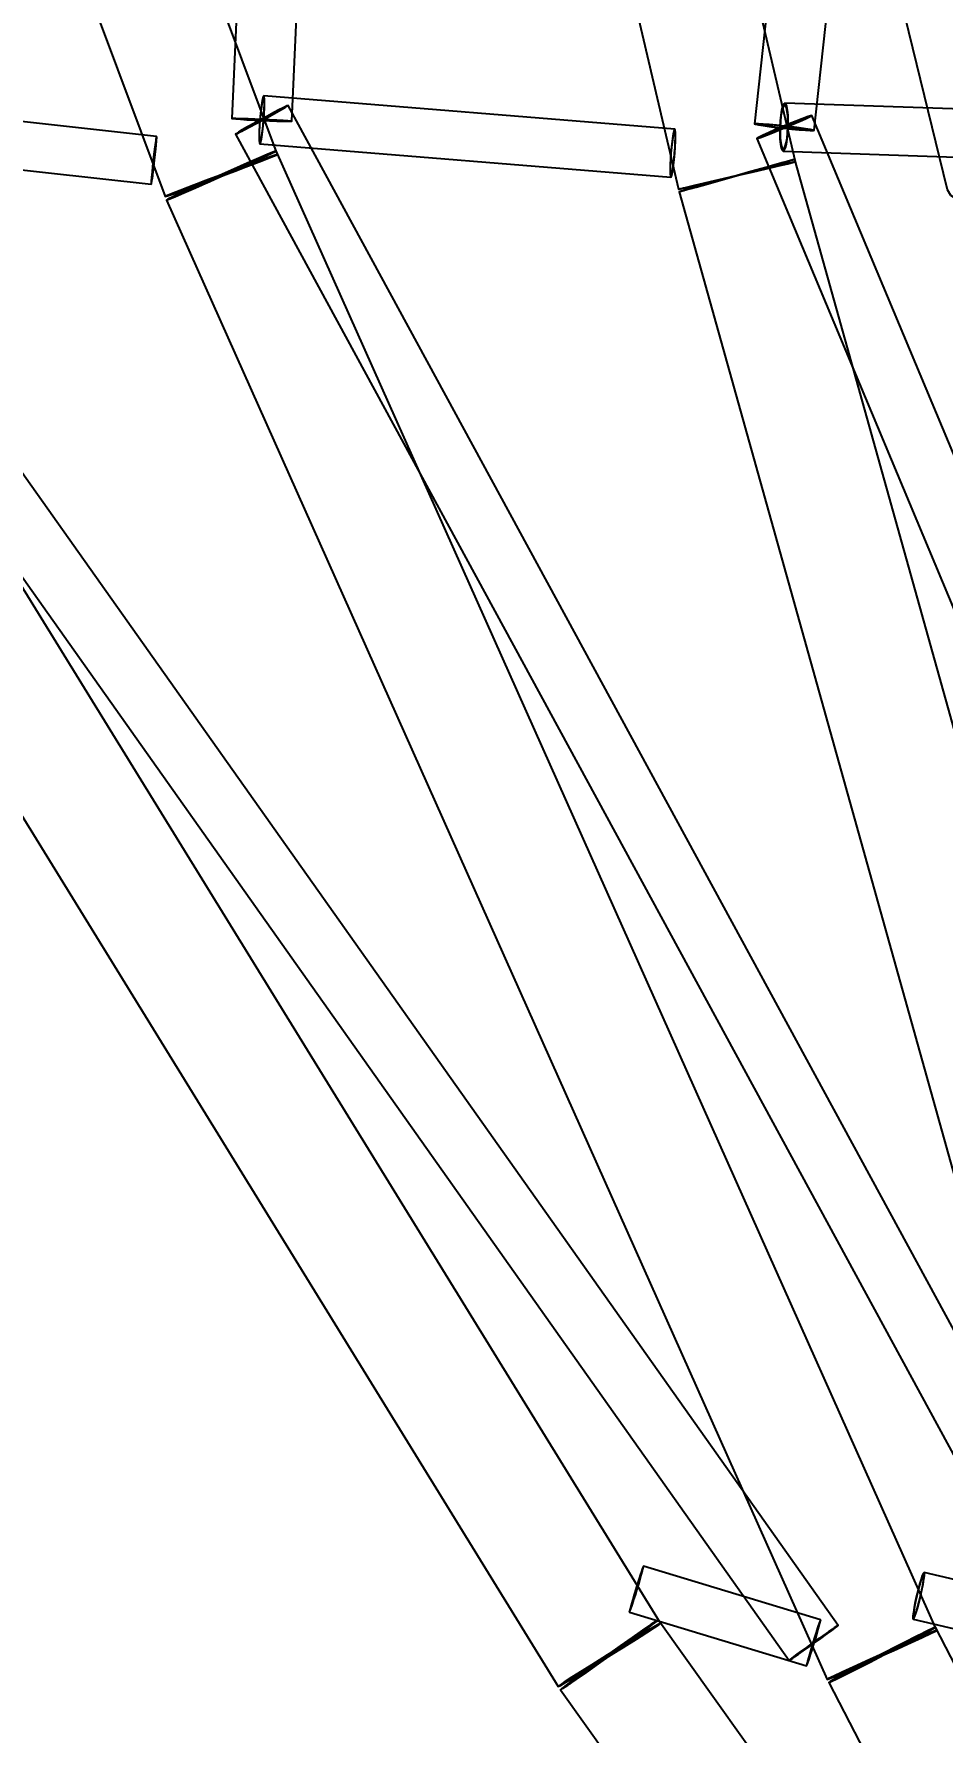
# Model space of a CAD drawing. Header units: millimetres. Extents: x -123812 to 252100, y -3000 to 639000.
# Drawn here: x 15087 to 22766, y 11848 to 26196 of the extents above; entities that cross this region are included whole.
import ezdxf

# ---------------------------------------------------------------- set-up
doc = ezdxf.new("R2010")
doc.units = ezdxf.units.MM
doc.layers.add('D-STR-DIM', color=7, linetype='Continuous', lineweight=13)
doc.layers.add('D-STR-STRC', color=7, linetype='Continuous', lineweight=25)
doc.styles.add('OpenSansCondensed-Light', font='OpenSansCondensed-Light.ttf')
doc.styles.add('TOWER_UNICODE', font='Arial Unicode.ttf')
doc.dimstyles.new('EZDXF', dxfattribs={"dimtxt": 0.25, "dimasz": 0.175, "dimexe": 0.375, "dimexo": 0.125, "dimgap": 0.1, "dimtad": 1, "dimlfac": 100, "dimzin": 12, "dimdsep": 46, "dimtxsty": 'OpenSansCondensed-Light', "dimblk": 'ARCHTICK', "dimcen": 2.5, "dimazin": 3, "dimtfac": 0.5, "dimtmove": 2, "dimatfit": 3})

# ---------------------------------------------------------------- blocks, each defined once
blk = doc.blocks.new('_ARCHTICK')
at = {"color": 0, "linetype": 'BYBLOCK', "const_width": 0.15}
blk.add_lwpolyline([(-0.5, -0.5), (0.5, 0.5)], dxfattribs=at)

msp = doc.modelspace()

# ---------------------------------------------------------------- linework, layer by layer
at = {"layer": 'D-STR-STRC'}
for points in [[(22533.8, 37827.6), (21178.7, 25437.6), (21187.3, 25434), (21212.5, 25428.7), (21252.6, 25422.1), (21304.9, 25414.7), (21365.8, 25407), (21431.2, 25399.5), (21496.5, 25392.7), (21557.4, 25387.1), (21609.7, 25383.1), (21649.8, 25380.9), (21675.1, 25380.7), (21683.7, 25382.5), (23038.8, 37772.4)], [(11512.6, 37321.7), (16195.3, 24821.7), (16215.5, 24827.8), (16266.7, 24845.6), (16345.4, 24873.9), (16446.4, 24910.9), (16562.6, 24953.9), (16686.2, 25000), (16808.7, 25046.1), (16921.8, 25089.1), (17017.9, 25126.1), (17090.2, 25154.4), (17134, 25172.2), (17146.2, 25178.3), (12463.6, 37678.3)], [(17313.2, 37721.2), (16759.8, 25482.5), (16768.5, 25480.6), (16793.8, 25478), (16834.2, 25475), (16886.7, 25471.7), (16947.9, 25468.4), (17013.6, 25465.2), (17079.3, 25462.4), (17140.5, 25460.3), (17193, 25458.8), (17233.3, 25458.2), (17258.7, 25458.4), (17267.3, 25459.5), (17820.7, 37698.3)], [(17606.3, 37384), (20537.9, 24884), (20554.7, 24887.9), (20604.1, 24899.4), (20682.7, 24917.8), (20785.1, 24941.8), (20904.4, 24969.7), (21032.4, 24999.8), (21160.4, 25029.8), (21279.7, 25057.8), (21382.2, 25081.8), (21460.8, 25100.3), (21510.2, 25112), (21527, 25116), (18595.4, 37616)], [(19746.6, 37383.4), (22809.6, 24883.4), (22836.4, 24835), (22895, 24798), (22981.5, 24774.7), (23090, 24766.7), (23213.1, 24774.7), (23342.3, 24798), (23469, 24835), (23584.4, 24883.4), (23680.6, 24939.6), (23751.2, 25000), (23791.3, 25060.4), (23798.2, 25116.6), (20735.2, 37616.6)], [(12500.4, 25322.1), (16079.3, 24926.8), (16081.5, 24933.6), (16085.1, 24953.8), (16089.9, 24985.9), (16095.4, 25027.8), (16101.4, 25076.5), (16107.3, 25128.7), (16112.9, 25181), (16117.7, 25229.7), (16121.4, 25271.6), (16123.8, 25303.7), (16124.6, 25323.8), (16123.9, 25330.7), (12545, 25726.1)], [(12315.5, 25377.2), (21471.9, 12453.9), (21480.9, 12458.9), (21503.4, 12473.6), (21537.9, 12496.9), (21581.9, 12527.3), (21632.7, 12562.8), (21686.5, 12600.8), (21739.9, 12638.8), (21789.1, 12674.2), (21830.8, 12704.6), (21862.2, 12728), (21881, 12742.7), (21886.2, 12747.7), (12729.8, 25671)], [(24201.4, 12790.4), (17236.8, 25592.5), (17226.3, 25588.4), (17201.4, 25576.3), (17163.7, 25557), (17115.8, 25531.8), (17061, 25502.5), (17002.9, 25471.1), (16945.6, 25439.6), (16893, 25410.3), (16848.6, 25385.2), (16815.4, 25365.9), (16795.8, 25353.7), (16791.1, 25349.6), (23755.7, 12547.5)], [(24604.5, 25503.1), (21436, 25612.7), (21426.5, 25605.8), (21417.1, 25585.5), (21408.6, 25553.2), (21401.5, 25511.1), (21396.3, 25462.2), (21393.3, 25409.6), (21392.7, 25357), (21394.7, 25308.1), (21399, 25266), (21405.3, 25233.7), (21413.3, 25213.4), (21422.4, 25206.5), (24590.9, 25096.9)], [(26949.5, 12898.4), (21665.5, 25508.7), (21652.5, 25505.3), (21624.5, 25495.5), (21583.3, 25479.8), (21531.9, 25459.5), (21473.6, 25435.7), (21412.5, 25410.2), (21352.8, 25384.8), (21298.4, 25361), (21253.1, 25340.7), (21220.1, 25325), (21201.5, 25315.2), (21198.5, 25311.8), (26482.5, 12701.6)], [(11812.2, 24733.3), (19520.1, 12233.3), (19538.8, 12242.4), (19585.6, 12269), (19657.4, 12311.4), (19749.3, 12366.6), (19855.1, 12431), (19967.4, 12500), (20078.8, 12569), (20181.5, 12633.4), (20268.6, 12688.6), (20334.1, 12731), (20373.6, 12757.6), (20384.4, 12766.7), (12676.5, 25266.7)], [(25019.8, 12636.9), (21521.6, 25136.9), (21505, 25132.3), (21456.1, 25118.7), (21378.4, 25097), (21277, 25068.7), (21159.1, 25035.7), (21032.4, 25000.3), (20905.8, 24964.9), (20787.8, 24931.8), (20686.5, 24903.4), (20608.8, 24881.6), (20559.9, 24867.8), (20543.2, 24863.1), (24041.4, 12363.1)], [(24024.7, 12866.9), (22613.6, 13196.7), (22607.5, 13190), (22598.8, 13170.2), (22587.9, 13138.7), (22575.7, 13097.7), (22562.9, 13050), (22550.4, 12998.8), (22539.1, 12947.6), (22529.8, 12899.8), (22523, 12858.8), (22519.3, 12827.4), (22518.8, 12807.6), (22521.7, 12800.9), (23932.9, 12471.1)], [(28749.3, 1045.1), (20365.6, 12795.1), (20347.6, 12785.1), (20302.6, 12755.6), (20233.8, 12708.7), (20145.8, 12647.6), (20044.6, 12576.4), (19937.2, 12500), (19830.7, 12423.6), (19732.5, 12352.4), (19649.4, 12291.3), (19586.8, 12244.4), (19549.2, 12214.9), (19539, 12204.9), (27922.8, 454.9)], [(28787, 983.5), (22709.4, 12733.5), (22690, 12725.5), (22641.3, 12702.2), (22566.4, 12665.1), (22470.6, 12616.7), (22360.3, 12560.4), (22243, 12500), (22126.8, 12439.6), (22019.6, 12383.3), (21928.7, 12334.9), (21860.2, 12297.8), (21818.8, 12274.5), (21807.5, 12266.5), (27885.1, 516.5)]]:
    msp.add_lwpolyline(points, dxfattribs=at)
for points in [[(17002.9, 25471.1), (16945.6, 25439.6), (16893, 25410.3), (16848.6, 25385.2), (16815.4, 25365.9), (16795.8, 25353.7), (16791.1, 25349.6), (16801.5, 25353.7), (16826.4, 25365.9), (16864.1, 25385.2), (16912, 25410.3), (16966.8, 25439.6), (17024.9, 25471.1), (17082.2, 25502.5), (17134.9, 25531.8), (17179.3, 25557), (17212.4, 25576.3), (17232, 25588.4), (17236.8, 25592.5), (17226.3, 25588.4), (17201.4, 25576.3), (17163.7, 25557), (17115.8, 25531.8), (17061, 25502.5)], [(17004, 25471.1), (16952.4, 25442.7), (16904.9, 25416.3), (16864.8, 25393.6), (16835, 25376.2), (16817.3, 25365.3), (16813, 25361.6), (16822.4, 25365.3), (16844.9, 25376.2), (16878.8, 25393.6), (16922, 25416.3), (16971.5, 25442.7), (17023.8, 25471.1), (17075.5, 25499.4), (17122.9, 25525.8), (17163, 25548.5), (17192.9, 25565.9), (17210.6, 25576.9), (17214.8, 25580.6), (17205.4, 25576.9), (17183, 25565.9), (17149, 25548.5), (17105.8, 25525.8), (17056.4, 25499.4)], [(16990, 25327.8), (16990.9, 25295.6), (16993.4, 25275.3), (16997.2, 25268.4), (20472.4, 24986.4), (20477.4, 24993.3), (20483.1, 25013.6), (20489.1, 25045.8), (20495.2, 25087.7), (20500.8, 25136.6), (20505.6, 25189), (20509.3, 25241.4), (20511.5, 25290.2), (20512.2, 25332.2), (20511.3, 25364.4), (20508.9, 25384.6), (20505.1, 25391.5), (17029.8, 25673.5), (17024.9, 25666.6), (17019.2, 25646.4), (17013.1, 25614.2), (17007.1, 25572.2), (17001.4, 25523.4), (16996.6, 25471), (16993, 25418.6), (16990.7, 25369.7)], [(16996.6, 25471), (16993, 25418.6), (16990.7, 25369.7), (16990, 25327.8), (16990.9, 25295.6), (16993.4, 25275.3), (16997.2, 25268.4), (17002.1, 25275.3), (17007.8, 25295.6), (17013.9, 25327.8), (17019.9, 25369.7), (17025.5, 25418.6), (17030.3, 25471), (17034, 25523.4), (17036.2, 25572.2), (17036.9, 25614.2), (17036, 25646.4), (17033.6, 25666.6), (17029.8, 25673.5), (17024.9, 25666.6), (17019.2, 25646.4), (17013.1, 25614.2), (17007.1, 25572.2), (17001.4, 25523.4)], [(16998, 25471), (16994.6, 25422.7), (16992.5, 25377.7), (16991.9, 25339), (16992.7, 25309.4), (16994.9, 25290.7), (16998.5, 25284.4), (17003, 25290.7), (17008.2, 25309.4), (17013.8, 25339), (17019.4, 25377.7), (17024.6, 25422.7), (17029, 25471), (17032.4, 25519.3), (17034.4, 25564.3), (17035.1, 25602.9), (17034.3, 25632.6), (17032, 25651.2), (17028.5, 25657.6), (17024, 25651.2), (17018.8, 25632.6), (17013.2, 25602.9), (17007.6, 25564.3), (17002.4, 25519.3)], [(21393.3, 25409.6), (21392.7, 25357), (21394.7, 25308.1), (21399, 25266), (21405.3, 25233.7), (21413.3, 25213.4), (21422.4, 25206.5), (21431.9, 25213.4), (21441.2, 25233.7), (21449.8, 25266), (21456.9, 25308.1), (21462.1, 25357), (21465.1, 25409.6), (21465.6, 25462.2), (21463.7, 25511.1), (21459.4, 25553.2), (21453, 25585.5), (21445.1, 25605.8), (21436, 25612.7), (21426.5, 25605.8), (21417.1, 25585.5), (21408.6, 25553.2), (21401.5, 25511.1), (21396.3, 25462.2)], [(21396.1, 25409.6), (21395.6, 25361.2), (21397.4, 25316), (21401.4, 25277.3), (21407.2, 25247.6), (21414.6, 25228.9), (21422.9, 25222.5), (21431.7, 25228.9), (21440.3, 25247.6), (21448.1, 25277.3), (21454.7, 25316), (21459.5, 25361.2), (21462.3, 25409.6), (21462.8, 25458), (21461, 25503.1), (21457, 25541.9), (21451.2, 25571.6), (21443.8, 25590.3), (21435.5, 25596.7), (21426.7, 25590.3), (21418.1, 25571.6), (21410.2, 25541.9), (21403.7, 25503.1), (21398.9, 25458)], [(17013.6, 25465.2), (16947.9, 25468.4), (16886.7, 25471.7), (16834.2, 25475), (16793.8, 25478), (16768.5, 25480.6), (16759.8, 25482.5), (16768.5, 25483.6), (16793.8, 25483.8), (16834.2, 25483.2), (16886.7, 25481.7), (16947.9, 25479.6), (17013.6, 25476.8), (17079.3, 25473.6), (17140.5, 25470.3), (17193, 25467), (17233.3, 25464), (17258.7, 25461.4), (17267.3, 25459.5), (17258.7, 25458.4), (17233.3, 25458.2), (17193, 25458.8), (17140.5, 25460.3), (17079.3, 25462.4)], [(17013.6, 25465.8), (16954.4, 25468.6), (16899.2, 25471.7), (16851.8, 25474.6), (16815.5, 25477.3), (16792.6, 25479.6), (16784.8, 25481.3), (16792.6, 25482.3), (16815.5, 25482.6), (16851.8, 25482), (16899.2, 25480.7), (16954.4, 25478.7), (17013.6, 25476.2), (17072.8, 25473.4), (17128, 25470.3), (17175.3, 25467.4), (17211.7, 25464.7), (17234.6, 25462.4), (17242.4, 25460.7), (17234.6, 25459.7), (17211.7, 25459.4), (17175.3, 25460), (17128, 25461.3), (17072.8, 25463.3)], [(21431.2, 25399.5), (21365.8, 25407), (21304.9, 25414.7), (21252.6, 25422.1), (21212.5, 25428.7), (21187.3, 25434), (21178.7, 25437.6), (21187.3, 25439.4), (21212.5, 25439.2), (21252.6, 25437), (21304.9, 25433), (21365.8, 25427.4), (21431.2, 25420.6), (21496.5, 25413.1), (21557.4, 25405.4), (21609.7, 25398), (21649.8, 25391.4), (21675.1, 25386.2), (21683.7, 25382.5), (21675.1, 25380.7), (21649.8, 25380.9), (21609.7, 25383.1), (21557.4, 25387.1), (21496.5, 25392.7)], [(21412.5, 25410.2), (21352.8, 25384.8), (21298.4, 25361), (21253.1, 25340.7), (21220.1, 25325), (21201.5, 25315.2), (21198.5, 25311.8), (21211.5, 25315.2), (21239.6, 25325), (21280.7, 25340.7), (21332.2, 25361), (21390.4, 25384.8), (21451.5, 25410.2), (21511.3, 25435.7), (21565.6, 25459.5), (21610.9, 25479.8), (21644, 25495.5), (21662.6, 25505.3), (21665.5, 25508.7), (21652.5, 25505.3), (21624.5, 25495.5), (21583.3, 25479.8), (21531.9, 25459.5), (21473.6, 25435.7)], [(21431.2, 25400.6), (21372.3, 25407.3), (21317.4, 25414.3), (21270.2, 25420.9), (21234, 25426.8), (21211.3, 25431.6), (21203.5, 25434.9), (21211.3, 25436.5), (21234, 25436.3), (21270.2, 25434.3), (21317.4, 25430.7), (21372.3, 25425.7), (21431.2, 25419.6), (21490.1, 25412.8), (21545, 25405.9), (21592.2, 25399.2), (21628.3, 25393.3), (21651.1, 25388.5), (21658.8, 25385.2), (21651.1, 25383.6), (21628.3, 25383.8), (21592.2, 25385.8), (21545, 25389.4), (21490.1, 25394.4)], [(21414.4, 25410.2), (21360.6, 25387.3), (21311.5, 25365.9), (21270.7, 25347.5), (21240.9, 25333.4), (21224.1, 25324.5), (21221.5, 25321.5), (21233.2, 25324.5), (21258.5, 25333.4), (21295.6, 25347.5), (21342, 25365.9), (21394.5, 25387.3), (21449.6, 25410.2), (21503.5, 25433.2), (21552.5, 25454.6), (21593.3, 25473), (21623.1, 25487.1), (21639.9, 25495.9), (21642.5, 25499), (21630.8, 25495.9), (21605.5, 25487.1), (21568.4, 25473), (21522, 25454.6), (21469.5, 25433.2)], [(16095.8, 25128.7), (16090.3, 25076.5), (16085.5, 25027.8), (16081.8, 24985.9), (16079.4, 24953.8), (16078.6, 24933.6), (16079.3, 24926.8), (16081.5, 24933.6), (16085.1, 24953.8), (16089.9, 24985.9), (16095.4, 25027.8), (16101.4, 25076.5), (16107.3, 25128.7), (16112.9, 25181), (16117.7, 25229.7), (16121.4, 25271.6), (16123.8, 25303.7), (16124.6, 25323.8), (16123.9, 25330.7), (16121.6, 25323.8), (16118, 25303.7), (16113.3, 25271.6), (16107.8, 25229.7), (16101.8, 25181)], [(16096.3, 25128.7), (16091.2, 25080.6), (16086.7, 25035.7), (16083.3, 24997.2), (16081.1, 24967.6), (16080.4, 24949), (16081, 24942.7), (16083.1, 24949), (16086.4, 24967.6), (16090.8, 24997.2), (16095.9, 25035.7), (16101.4, 25080.6), (16106.9, 25128.7), (16112, 25176.9), (16116.4, 25221.8), (16119.8, 25260.3), (16122, 25289.9), (16122.8, 25308.5), (16122.1, 25314.8), (16120, 25308.5), (16116.7, 25289.9), (16112.4, 25260.3), (16107.3, 25221.8), (16101.8, 25176.9)], [(20471.9, 25189), (20468.3, 25136.6), (20466, 25087.7), (20465.3, 25045.8), (20466.2, 25013.6), (20468.6, 24993.3), (20472.4, 24986.4), (20477.4, 24993.3), (20483.1, 25013.6), (20489.1, 25045.8), (20495.2, 25087.7), (20500.8, 25136.6), (20505.6, 25189), (20509.3, 25241.4), (20511.5, 25290.2), (20512.2, 25332.2), (20511.3, 25364.4), (20508.9, 25384.6), (20505.1, 25391.5), (20500.2, 25384.6), (20494.5, 25364.4), (20488.4, 25332.2), (20482.3, 25290.2), (20476.7, 25241.4)], [(20473.2, 25189), (20469.9, 25140.7), (20467.8, 25095.7), (20467.2, 25057), (20468, 25027.4), (20470.2, 25008.7), (20473.7, 25002.4), (20478.3, 25008.7), (20483.5, 25027.4), (20489.1, 25057), (20494.7, 25095.7), (20499.9, 25140.7), (20504.3, 25189), (20507.6, 25237.3), (20509.7, 25282.3), (20510.4, 25320.9), (20509.5, 25350.6), (20507.3, 25369.2), (20503.8, 25375.6), (20499.3, 25369.2), (20494, 25350.6), (20488.4, 25320.9), (20482.8, 25282.3), (20477.7, 25237.3)], [(16655.3, 25000), (16532.8, 24953.9), (16419.7, 24910.9), (16323.6, 24873.9), (16251.3, 24845.6), (16207.5, 24827.8), (16195.3, 24821.7), (16215.5, 24827.8), (16266.7, 24845.6), (16345.4, 24873.9), (16446.4, 24910.9), (16562.6, 24953.9), (16686.2, 25000), (16808.7, 25046.1), (16921.8, 25089.1), (17017.9, 25126.1), (17090.2, 25154.4), (17134, 25172.2), (17146.2, 25178.3), (17126, 25172.2), (17074.8, 25154.4), (16996.1, 25126.1), (16895.1, 25089.1), (16778.9, 25046.1)], [(16207.2, 24792.6), (21794.9, 12292.6), (21814.7, 12299.7), (21864.7, 12320.4), (21941.6, 12353.4), (22040, 12396.3), (22153.4, 12446.3), (22273.9, 12500), (22393.3, 12553.7), (22503.6, 12603.7), (22597.1, 12646.6), (22667.6, 12679.6), (22710.2, 12700.3), (22722, 12707.4), (17134.3, 25207.4), (17114.5, 25200.3), (17064.5, 25179.6), (16987.6, 25146.6), (16889.2, 25103.7), (16775.8, 25053.7), (16655.3, 25000), (16535.9, 24946.3), (16425.6, 24896.3), (16332.1, 24853.4), (16261.6, 24820.4), (16219, 24799.7)], [(16655.3, 25000), (16535.9, 24946.3), (16425.6, 24896.3), (16332.1, 24853.4), (16261.6, 24820.4), (16219, 24799.7), (16207.2, 24792.6), (16227, 24799.7), (16277, 24820.4), (16353.9, 24853.4), (16452.3, 24896.3), (16565.7, 24946.3), (16686.2, 25000), (16805.6, 25053.7), (16915.9, 25103.7), (17009.4, 25146.6), (17079.9, 25179.6), (17122.5, 25200.3), (17134.3, 25207.4), (17114.5, 25200.3), (17064.5, 25179.6), (16987.6, 25146.6), (16889.2, 25103.7), (16775.8, 25053.7)], [(16656.5, 25000), (16543.7, 24957.5), (16439.4, 24917.9), (16351, 24883.9), (16284.3, 24857.8), (16244, 24841.4), (16232.7, 24835.8), (16251.3, 24841.4), (16298.5, 24857.8), (16371.1, 24883.9), (16464, 24917.9), (16571.1, 24957.5), (16685, 25000), (16797.8, 25042.5), (16902.1, 25082.1), (16990.5, 25116.1), (17057.2, 25142.2), (17097.5, 25158.6), (17108.8, 25164.2), (17090.2, 25158.6), (17043, 25142.2), (16970.4, 25116.1), (16877.5, 25082.1), (16770.4, 25042.5)], [(16656.5, 25000), (16546.5, 24950.5), (16444.9, 24904.5), (16358.7, 24864.9), (16293.8, 24834.5), (16254.6, 24815.4), (16243.7, 24808.9), (16261.9, 24815.4), (16308, 24834.5), (16378.8, 24864.9), (16469.5, 24904.5), (16573.9, 24950.5), (16685, 25000), (16795, 25049.5), (16896.6, 25095.5), (16982.7, 25135.1), (17047.7, 25165.5), (17086.9, 25184.6), (17097.8, 25191.1), (17079.5, 25184.6), (17033.5, 25165.5), (16962.7, 25135.1), (16872, 25095.5), (16767.5, 25049.5)], [(21032.4, 25000.2), (20904.4, 24970.2), (20785.1, 24942.2), (20682.7, 24918.2), (20604.1, 24899.7), (20554.7, 24888), (20537.9, 24884), (20554.7, 24887.9), (20604.1, 24899.4), (20682.7, 24917.8), (20785.1, 24941.8), (20904.4, 24969.7), (21032.4, 24999.8), (21160.4, 25029.8), (21279.7, 25057.8), (21382.2, 25081.8), (21460.8, 25100.3), (21510.2, 25112), (21527, 25116), (21510.2, 25112.1), (21460.8, 25100.6), (21382.2, 25082.2), (21279.7, 25058.2), (21160.4, 25030.3)], [(21032.4, 25000.3), (20905.8, 24964.9), (20787.8, 24931.8), (20686.5, 24903.4), (20608.8, 24881.6), (20559.9, 24867.8), (20543.2, 24863.1), (20559.9, 24867.7), (20608.8, 24881.3), (20686.5, 24903), (20787.8, 24931.3), (20905.8, 24964.3), (21032.4, 24999.7), (21159.1, 25035.1), (21277, 25068.2), (21378.4, 25096.6), (21456.1, 25118.4), (21505, 25132.2), (21521.6, 25136.9), (21505, 25132.3), (21456.1, 25118.7), (21378.4, 25097), (21277, 25068.7), (21159.1, 25035.7)], [(21032.4, 25000.3), (20915.8, 24967.6), (20807.1, 24937.2), (20713.8, 24911), (20642.1, 24890.9), (20597.1, 24878.2), (20581.8, 24873.9), (20597.1, 24878.1), (20642.1, 24890.6), (20713.8, 24910.6), (20807.1, 24936.7), (20915.8, 24967.1), (21032.4, 24999.7), (21149.1, 25032.4), (21257.8, 25062.8), (21351.1, 25089), (21422.7, 25109.1), (21467.8, 25121.8), (21483.1, 25126.1), (21467.8, 25121.9), (21422.7, 25109.4), (21351.1, 25089.4), (21257.8, 25063.3), (21149.1, 25032.9)], [(21032.4, 25000.2), (20914.5, 24972.6), (20804.6, 24946.8), (20710.3, 24924.6), (20637.8, 24907.6), (20592.3, 24896.8), (20576.8, 24893.1), (20592.3, 24896.7), (20637.8, 24907.3), (20710.3, 24924.3), (20804.6, 24946.4), (20914.5, 24972.1), (21032.4, 24999.8), (21150.4, 25027.4), (21260.3, 25053.2), (21354.6, 25075.4), (21427, 25092.4), (21472.5, 25103.2), (21488.1, 25106.9), (21472.5, 25103.3), (21427, 25092.7), (21354.6, 25075.7), (21260.3, 25053.6), (21150.4, 25027.9)], [(20123.4, 12861.8), (21619.9, 12406.4), (21623.4, 12413), (21630.7, 12432.4), (21641.3, 12463.3), (21654.5, 12503.6), (21669.3, 12550.5), (21684.8, 12600.8), (21699.9, 12651.1), (21713.6, 12698), (21724.9, 12738.2), (21733.1, 12769.1), (21737.6, 12788.6), (21738.1, 12795.2), (20241.6, 13250.6), (20238.1, 13244), (20230.8, 13224.6), (20220.2, 13193.7), (20207, 13153.4), (20192.2, 13106.5), (20176.7, 13056.2), (20161.6, 13005.9), (20147.9, 12959), (20136.6, 12918.8), (20128.4, 12887.9), (20123.9, 12868.4)], [(20176.7, 13056.2), (20161.6, 13005.9), (20147.9, 12959), (20136.6, 12918.8), (20128.4, 12887.9), (20123.9, 12868.4), (20123.4, 12861.8), (20126.9, 12868.4), (20134.2, 12887.9), (20144.7, 12918.8), (20157.9, 12959), (20172.7, 13005.9), (20188.2, 13056.2), (20203.3, 13106.5), (20217, 13153.4), (20228.3, 13193.7), (20236.5, 13224.6), (20241.1, 13244), (20241.6, 13250.6), (20238.1, 13244), (20230.8, 13224.6), (20220.2, 13193.7), (20207, 13153.4), (20192.2, 13106.5)], [(20177.2, 13056.2), (20163.2, 13009.9), (20150.6, 12966.7), (20140.2, 12929.6), (20132.6, 12901.1), (20128.5, 12883.2), (20128, 12877.1), (20131.2, 12883.2), (20138, 12901.1), (20147.7, 12929.6), (20159.8, 12966.7), (20173.5, 13009.9), (20187.8, 13056.2), (20201.7, 13102.6), (20214.3, 13145.8), (20224.7, 13182.9), (20232.3, 13211.3), (20236.4, 13229.2), (20236.9, 13235.3), (20233.7, 13229.2), (20227, 13211.3), (20217.2, 13182.9), (20205.1, 13145.8), (20191.4, 13102.6)], [(22550.4, 12998.8), (22539.1, 12947.6), (22529.8, 12899.8), (22523, 12858.8), (22519.3, 12827.4), (22518.8, 12807.6), (22521.7, 12800.9), (22527.8, 12807.6), (22536.5, 12827.4), (22547.3, 12858.8), (22559.6, 12899.8), (22572.4, 12947.6), (22584.9, 12998.8), (22596.1, 13050), (22605.5, 13097.7), (22612.3, 13138.7), (22616, 13170.2), (22616.4, 13190), (22613.6, 13196.7), (22607.5, 13190), (22598.8, 13170.2), (22587.9, 13138.7), (22575.7, 13097.7), (22562.9, 13050)], [(22551.8, 12998.8), (22541.4, 12951.6), (22532.8, 12907.6), (22526.5, 12869.9), (22523.1, 12840.9), (22522.7, 12822.7), (22525.3, 12816.5), (22530.9, 12822.7), (22538.9, 12840.9), (22548.9, 12869.9), (22560.2, 12907.6), (22572, 12951.6), (22583.5, 12998.8), (22593.9, 13046), (22602.5, 13090), (22608.8, 13127.7), (22612.2, 13156.7), (22612.6, 13174.9), (22609.9, 13181.1), (22604.4, 13174.9), (22596.4, 13156.7), (22586.3, 13127.7), (22575.1, 13090), (22563.3, 13046)], [(19937.2, 12500), (19830.7, 12423.6), (19732.5, 12352.4), (19649.4, 12291.3), (19586.8, 12244.4), (19549.2, 12214.9), (19539, 12204.9), (19557, 12214.9), (19601.9, 12244.4), (19670.8, 12291.3), (19758.8, 12352.4), (19859.9, 12423.6), (19967.4, 12500), (20073.9, 12576.4), (20172, 12647.6), (20255.2, 12708.7), (20317.8, 12755.6), (20355.4, 12785.1), (20365.6, 12795.1), (20347.6, 12785.1), (20302.6, 12755.6), (20233.8, 12708.7), (20145.8, 12647.6), (20044.6, 12576.4)], [(19938.3, 12500), (19840.3, 12429.6), (19749.8, 12364), (19673.2, 12307.7), (19615.6, 12264.5), (19580.9, 12237.4), (19571.5, 12228.1), (19588.1, 12237.4), (19629.5, 12264.5), (19692.9, 12307.7), (19774, 12364), (19867.2, 12429.6), (19966.2, 12500), (20064.3, 12570.4), (20154.7, 12636), (20231.4, 12692.3), (20289, 12735.5), (20323.7, 12762.6), (20333, 12771.9), (20316.4, 12762.6), (20275, 12735.5), (20211.7, 12692.3), (20130.6, 12636), (20037.4, 12570.4)], [(21673.3, 12600.8), (21658.2, 12550.5), (21644.5, 12503.6), (21633.1, 12463.3), (21624.9, 12432.4), (21620.4, 12413), (21619.9, 12406.4), (21623.4, 12413), (21630.7, 12432.4), (21641.3, 12463.3), (21654.5, 12503.6), (21669.3, 12550.5), (21684.8, 12600.8), (21699.9, 12651.1), (21713.6, 12698), (21724.9, 12738.2), (21733.1, 12769.1), (21737.6, 12788.6), (21738.1, 12795.2), (21734.6, 12788.6), (21727.3, 12769.1), (21716.7, 12738.2), (21703.6, 12698), (21688.8, 12651.1)], [(21673.7, 12600.8), (21659.8, 12554.4), (21647.2, 12511.2), (21636.8, 12474.1), (21629.2, 12445.7), (21625, 12427.8), (21624.6, 12421.7), (21627.8, 12427.8), (21634.5, 12445.7), (21644.3, 12474.1), (21656.4, 12511.2), (21670.1, 12554.4), (21684.3, 12600.8), (21698.2, 12647.1), (21710.8, 12690.3), (21721.3, 12727.4), (21728.8, 12755.9), (21733, 12773.8), (21733.5, 12779.9), (21730.2, 12773.8), (21723.5, 12755.9), (21713.8, 12727.4), (21701.7, 12690.3), (21688, 12647.1)], [(19937.2, 12500), (19825.8, 12431), (19723.1, 12366.6), (19636, 12311.4), (19570.5, 12269), (19530.9, 12242.4), (19520.1, 12233.3), (19538.8, 12242.4), (19585.6, 12269), (19657.4, 12311.4), (19749.3, 12366.6), (19855.1, 12431), (19967.4, 12500), (20078.8, 12569), (20181.5, 12633.4), (20268.6, 12688.6), (20334.1, 12731), (20373.6, 12757.6), (20384.4, 12766.7), (20365.8, 12757.6), (20319, 12731), (20247.2, 12688.6), (20155.3, 12633.4), (20049.5, 12569)], [(19938.3, 12500), (19835.8, 12436.4), (19741.1, 12377.1), (19660.9, 12326.3), (19600.5, 12287.2), (19564.1, 12262.7), (19554.2, 12254.3), (19571.3, 12262.7), (19614.5, 12287.2), (19680.6, 12326.3), (19765.3, 12377.1), (19862.7, 12436.4), (19966.2, 12500), (20068.8, 12563.6), (20163.4, 12622.9), (20243.7, 12673.7), (20304, 12712.8), (20340.5, 12737.3), (20350.4, 12745.7), (20333.2, 12737.3), (20290.1, 12712.8), (20223.9, 12673.7), (20139.3, 12622.9), (20041.9, 12563.6)], [(21671.5, 12600.8), (21618.2, 12562.8), (21569, 12527.3), (21527.3, 12496.9), (21495.9, 12473.6), (21477, 12458.9), (21471.9, 12453.9), (21480.9, 12458.9), (21503.4, 12473.6), (21537.9, 12496.9), (21581.9, 12527.3), (21632.7, 12562.8), (21686.5, 12600.8), (21739.9, 12638.8), (21789.1, 12674.2), (21830.8, 12704.6), (21862.2, 12728), (21881, 12742.7), (21886.2, 12747.7), (21877.2, 12742.7), (21854.7, 12728), (21820.2, 12704.6), (21776.1, 12674.2), (21725.4, 12638.8)], [(21672.3, 12600.8), (21624.2, 12566.5), (21579.8, 12534.6), (21542.2, 12507.1), (21513.9, 12486.1), (21496.9, 12472.9), (21492.3, 12468.3), (21500.4, 12472.9), (21520.7, 12486.1), (21551.8, 12507.1), (21591.5, 12534.6), (21637.2, 12566.5), (21685.8, 12600.8), (21733.9, 12635), (21778.2, 12667), (21815.8, 12694.4), (21844.1, 12715.5), (21861.2, 12728.7), (21865.8, 12733.2), (21857.7, 12728.7), (21837.4, 12715.5), (21806.3, 12694.4), (21766.5, 12667), (21720.8, 12635)], [(22243, 12500), (22123.6, 12446.3), (22013.3, 12396.3), (21919.8, 12353.4), (21849.3, 12320.4), (21806.7, 12299.7), (21794.9, 12292.6), (21814.7, 12299.7), (21864.7, 12320.4), (21941.6, 12353.4), (22040, 12396.3), (22153.4, 12446.3), (22273.9, 12500), (22393.3, 12553.7), (22503.6, 12603.7), (22597.1, 12646.6), (22667.6, 12679.6), (22710.2, 12700.3), (22722, 12707.4), (22702.2, 12700.3), (22652.1, 12679.6), (22575.3, 12646.6), (22476.8, 12603.7), (22363.5, 12553.7)], [(22243, 12500), (22126.8, 12439.6), (22019.6, 12383.3), (21928.7, 12334.9), (21860.2, 12297.8), (21818.8, 12274.5), (21807.5, 12266.5), (21826.8, 12274.5), (21875.6, 12297.8), (21950.5, 12334.9), (22046.3, 12383.3), (22156.6, 12439.6), (22273.9, 12500), (22390, 12560.4), (22497.3, 12616.7), (22588.2, 12665.1), (22656.7, 12702.2), (22698, 12725.5), (22709.4, 12733.5), (22690, 12725.5), (22641.3, 12702.2), (22566.4, 12665.1), (22470.6, 12616.7), (22360.3, 12560.4)], [(22244.2, 12500), (22134.2, 12450.5), (22032.6, 12404.5), (21946.4, 12364.9), (21881.5, 12334.5), (21842.3, 12315.4), (21831.4, 12308.9), (21849.6, 12315.4), (21895.7, 12334.5), (21966.5, 12364.9), (22057.2, 12404.5), (22161.6, 12450.5), (22272.6, 12500), (22382.7, 12549.5), (22484.3, 12595.5), (22570.4, 12635.1), (22635.4, 12665.5), (22674.6, 12684.6), (22685.5, 12691.1), (22667.2, 12684.6), (22621.1, 12665.5), (22550.3, 12635.1), (22459.6, 12595.5), (22355.2, 12549.5)], [(22244.2, 12500), (22137.2, 12444.3), (22038.4, 12392.5), (21954.6, 12347.9), (21891.5, 12313.7), (21853.5, 12292.2), (21843, 12284.9), (21860.8, 12292.2), (21905.7, 12313.7), (21974.7, 12347.9), (22063, 12392.5), (22164.6, 12444.3), (22272.6, 12500), (22379.7, 12555.7), (22478.5, 12607.5), (22562.3, 12652.1), (22625.3, 12686.3), (22663.4, 12707.8), (22673.9, 12715.1), (22656.1, 12707.8), (22611.1, 12686.3), (22542.2, 12652.1), (22453.9, 12607.5), (22352.2, 12555.7)]]:
    msp.add_lwpolyline(points, close=True, dxfattribs=at)

# ---------------------------------------------------------------- dimensions: what is measured, and where the dimension line sits
at = {"layer": 'D-STR-DIM'}
for base, p2 in [((187000, 0), (0, 450000)), ((250000, 0), (0, 375000)), ((124000, 0), (0, 350000))]:
    msp.add_linear_dim(base=base, p1=(0, 0), p2=p2, angle=90, dimstyle='EZDXF', override={"dimtxt": 8400, "dimasz": 3750, "dimexe": 2100, "dimexo": 1800, "dimgap": 2100, "dimtad": 1, "dimdec": 0, "dimlfac": 1, "dimlunit": 2, "dimtxsty": 'TOWER_UNICODE', "dimclrd": 7, "dimclre": 7, "dimclrt": 7}, dxfattribs=at).render()

doc.saveas('drawing.dxf')
